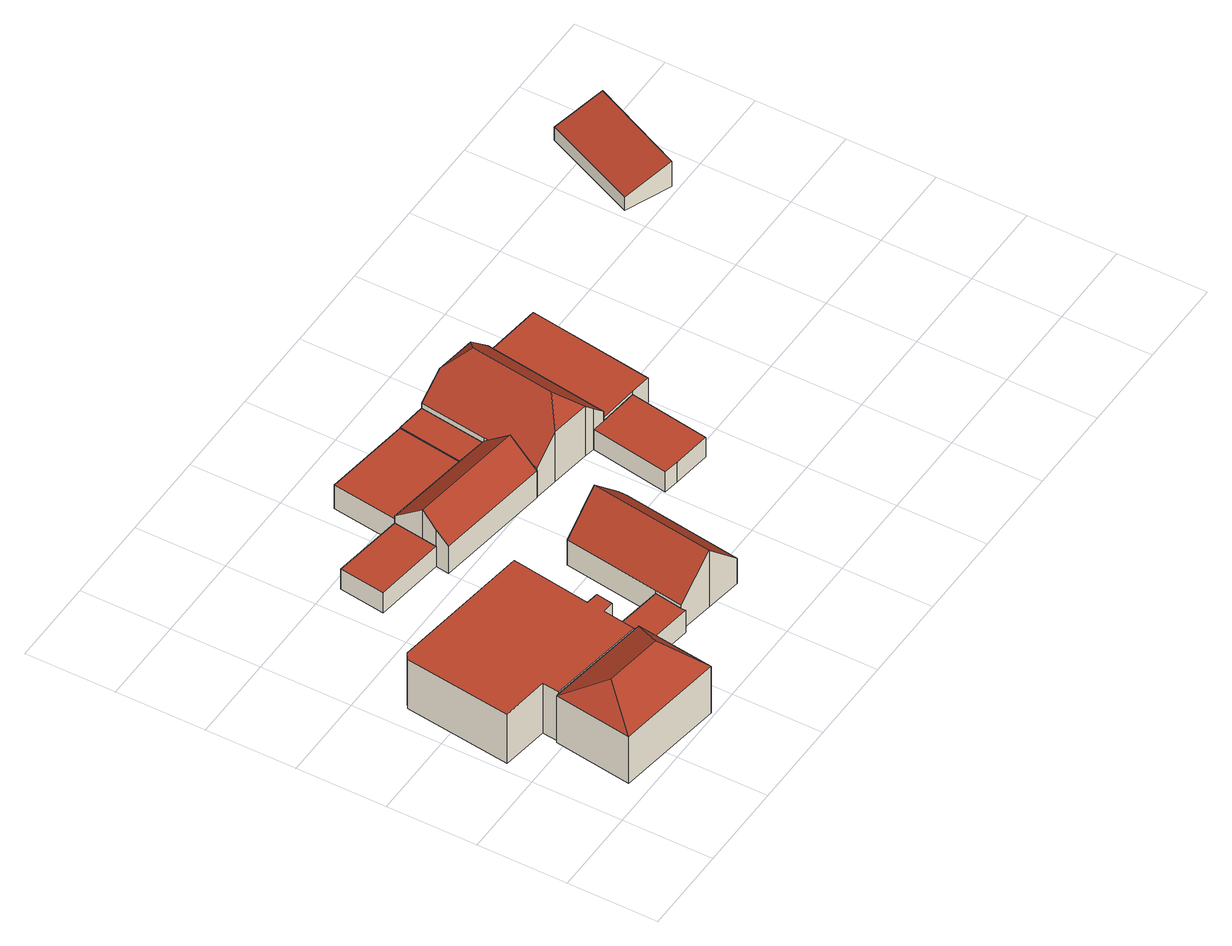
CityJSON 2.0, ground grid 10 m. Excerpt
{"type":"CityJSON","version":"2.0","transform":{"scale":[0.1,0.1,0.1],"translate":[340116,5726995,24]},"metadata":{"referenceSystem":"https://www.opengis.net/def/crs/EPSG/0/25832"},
"CityObjects":{
"building1":{"type":"Building","attributes":{"Geometrietyp2DReferenz":"3000","Gemeindeschluessel":"05170048","function":"31001_1210","roofType":"3200","measuredHeight":8.88},"address":[{"country":"Germany","locality":"Wesel","thoroughfareNumber":"5","thoroughfareName":"Im Bruchkamp"}],"geometry":[{"type":"Solid","lod":"2","boundaries":[[[[0,1,2,3]],[[4,5,1,0]],[[6,7,5,4]],[[8,9,7,6]],[[10,11,9,8]],[[3,2,11,10]],[[12,3,10,13]],[[10,8,13]],[[13,8,6,4,0,12]],[[0,3,12]],[[1,5,7,9,11,2]]]],"semantics":{"surfaces":[{"type":"WallSurface"},{"type":"RoofSurface"},{"type":"GroundSurface"}],"values":[[0,0,0,0,0,0,1,1,1,1,2]]}}]},
"building2":{"type":"Building","attributes":{"Geometrietyp2DReferenz":"3000","Gemeindeschluessel":"05170048","function":"31001_1210","roofType":"9999","measuredHeight":6.53},"address":[{"country":"Germany","locality":"Wesel","thoroughfareNumber":"5a","thoroughfareName":"Im Bruchkamp"}],"geometry":[{"type":"Solid","lod":"2","boundaries":[[[[14,15,16,17,18,19,20,21,22,23,24]],[[22,25,26,23]],[[21,27,25,22]],[[20,28,27,21]],[[19,29,28,20]],[[18,30,29,19]],[[17,31,30,18]],[[16,32,31,17]],[[15,33,32,16]],[[14,34,33,15]],[[24,35,34,14]],[[23,26,35,24]],[[25,27,28,29,30,31,32,33,34,35,26]]]],"semantics":{"surfaces":[{"type":"RoofSurface"},{"type":"WallSurface"},{"type":"GroundSurface"}],"values":[[0,1,1,1,1,1,1,1,1,1,1,1,2]]}}]},
"building3":{"type":"Building","attributes":{"Geometrietyp2DReferenz":"3000","Gemeindeschluessel":"05170048","function":"31001_2720","roofType":"1000","measuredHeight":2.91},"address":[{"country":"Germany","locality":"Wesel","thoroughfareNumber":"5","thoroughfareName":"Im Bruchkamp"}],"geometry":[{"type":"Solid","lod":"2","boundaries":[[[[36,37,38,39]],[[40,41,37,36]],[[42,43,41,40]],[[44,45,43,42]],[[46,47,45,44]],[[48,49,47,46]],[[39,38,49,48]],[[46,44,42,40,36,39,48]],[[37,41,43,45,47,49,38]]]],"semantics":{"surfaces":[{"type":"WallSurface"},{"type":"RoofSurface"},{"type":"GroundSurface"}],"values":[[0,0,0,0,0,0,0,1,2]]}}]},
"building4":{"type":"Building","attributes":{"Geometrietyp2DReferenz":"3000","Gemeindeschluessel":"05170048","function":"31001_2720","roofType":"1000","measuredHeight":2.6},"address":[{"country":"Germany","locality":"Wesel","thoroughfareNumber":"5","thoroughfareName":"Im Bruchkamp"}],"geometry":[{"type":"Solid","lod":"2","boundaries":[[[[50,51,52,53]],[[54,55,51,50]],[[56,57,55,54]],[[53,52,57,56]],[[54,50,53,56]],[[51,55,57,52]]]],"semantics":{"surfaces":[{"type":"WallSurface"},{"type":"RoofSurface"},{"type":"GroundSurface"}],"values":[[0,0,0,0,1,2]]}}]},
"building5":{"type":"Building","attributes":{"Geometrietyp2DReferenz":"3000","Gemeindeschluessel":"05170048","function":"31001_2720","roofType":"3100","measuredHeight":7.41},"address":[{"country":"Germany","locality":"Wesel","thoroughfareNumber":"5","thoroughfareName":"Im Bruchkamp"}],"geometry":[{"type":"Solid","lod":"2","boundaries":[[[[58,43,59,60]],[[61,41,43,58]],[[62,63,41,61]],[[64,65,63,62]],[[66,67,65,64]],[[68,69,67,66]],[[70,71,69,68]],[[60,59,71,70]],[[62,61,58,60,64]],[[70,68,66,64,60]],[[43,41,63,65,67,69,71,59]]]],"semantics":{"surfaces":[{"type":"WallSurface"},{"type":"RoofSurface"},{"type":"GroundSurface"}],"values":[[0,0,0,0,0,0,0,0,1,1,2]]}}]},
"building6":{"type":"Building","attributes":{"Geometrietyp2DReferenz":"3000","Gemeindeschluessel":"05170048","function":"31001_2720","roofType":"3100","measuredHeight":6.37},"address":[{"country":"Germany","locality":"Wesel","thoroughfareNumber":"5","thoroughfareName":"Im Bruchkamp"}],"geometry":[{"type":"Solid","lod":"2","boundaries":[[[[72,57,73,74]],[[75,76,57,72]],[[77,55,76,75]],[[78,79,55,77]],[[80,81,79,78]],[[82,83,81,80]],[[84,85,83,82]],[[74,73,85,84]],[[72,74,84,82,75]],[[80,78,77,75,82]],[[57,76,55,79,81,83,85,73]]]],"semantics":{"surfaces":[{"type":"WallSurface"},{"type":"RoofSurface"},{"type":"GroundSurface"}],"values":[[0,0,0,0,0,0,0,0,1,1,2]]}}]},
"building7":{"type":"Building","attributes":{"Geometrietyp2DReferenz":"3000","Gemeindeschluessel":"05170048","function":"31001_2720","roofType":"1000","measuredHeight":3.13},"address":[{"country":"Germany","locality":"Wesel","thoroughfareNumber":"5","thoroughfareName":"Im Bruchkamp"}],"geometry":[{"type":"Solid","lod":"2","boundaries":[[[[86,87,55,88]],[[89,90,87,86]],[[91,79,90,89]],[[88,55,79,91]],[[91,89,86,88]],[[87,90,79,55]]]],"semantics":{"surfaces":[{"type":"WallSurface"},{"type":"RoofSurface"},{"type":"GroundSurface"}],"values":[[0,0,0,0,1,2]]}}]},
"building8":{"type":"Building","attributes":{"Gemeindeschluessel":"05170048","Geometrietyp2DReferenz":"3000","function":"31001_2720"},"address":[{"country":"Germany","locality":"Wesel","thoroughfareNumber":"5","thoroughfareName":"Im Bruchkamp"}],"children":["building8-1","building8-2"]},
"building8-1":{"type":"BuildingPart","attributes":{"roofType":"3300","measuredHeight":8.74},"parents":["building8"],"geometry":[{"type":"MultiSurface","lod":"2","boundaries":[[[92,93,94,95]],[[96,97,93,92]],[[98,99,97,96]],[[100,101,102,103]],[[104,105,101,100]],[[106,107,105,104]],[[108,109,107,106]],[[110,111,109,108]],[[95,94,111,110]],[[112,100,103,98,96,92,113]],[[92,95,113]],[[113,95,110,108,106,104,112]],[[104,100,112]],[[93,97,99,102,101,105,107,109,111,94]],[[98,103,114,115]],[[102,99,115,114]]],"semantics":{"surfaces":[{"type":"WallSurface"},{"type":"RoofSurface"},{"type":"GroundSurface"},{"type":"ClosureSurface"}],"values":[0,0,0,0,0,0,0,0,0,1,1,1,1,2,0,3]}}]},
"building8-2":{"type":"BuildingPart","attributes":{"roofType":"1000","measuredHeight":3.17},"parents":["building8"],"geometry":[{"type":"Solid","lod":"2","boundaries":[[[[116,117,118,119]],[[114,102,117,116]],[[119,118,99,115]],[[114,116,119,115]],[[117,102,99,118]],[[114,115,99,102]]]],"semantics":{"surfaces":[{"type":"WallSurface"},{"type":"RoofSurface"},{"type":"GroundSurface"},{"type":"ClosureSurface"}],"values":[[0,0,0,1,2,3]]}}]},
"building9":{"type":"Building","attributes":{"Geometrietyp2DReferenz":"3000","Gemeindeschluessel":"05170048","function":"31001_2463","roofType":"1000","measuredHeight":2.6},"address":[{"country":"Germany","locality":"Wesel","thoroughfareNumber":"5","thoroughfareName":"Im Bruchkamp"}],"geometry":[{"type":"Solid","lod":"2","boundaries":[[[[120,121,109,122]],[[123,124,121,120]],[[125,126,124,123]],[[127,128,126,125]],[[129,111,128,127]],[[122,109,111,129]],[[127,125,123,120,122,129]],[[121,124,126,128,111,109]]]],"semantics":{"surfaces":[{"type":"WallSurface"},{"type":"RoofSurface"},{"type":"GroundSurface"}],"values":[[0,0,0,0,0,0,1,2]]}}]},
"building10":{"type":"Building","attributes":{"Geometrietyp2DReferenz":"3000","Gemeindeschluessel":"05170048","function":"31001_2720","roofType":"1000","measuredHeight":3.28},"address":[{"country":"Germany","locality":"Wesel","thoroughfareNumber":"5","thoroughfareName":"Im Bruchkamp"}],"geometry":[{"type":"Solid","lod":"2","boundaries":[[[[130,131,132,133]],[[134,135,131,130]],[[136,137,135,134]],[[138,139,137,136]],[[140,141,139,138]],[[133,132,141,140]],[[138,136,134,130,133,140]],[[131,135,137,139,141,132]]]],"semantics":{"surfaces":[{"type":"WallSurface"},{"type":"RoofSurface"},{"type":"GroundSurface"}],"values":[[0,0,0,0,0,0,1,2]]}}]},
"building11":{"type":"Building","attributes":{"Geometrietyp2DReferenz":"3000","Gemeindeschluessel":"05170048","function":"31001_2723","roofType":"2100","measuredHeight":3.31},"address":[{"country":"Germany","locality":"Wesel","thoroughfareNumber":"5","thoroughfareName":"Im Bruchkamp"}],"geometry":[{"type":"Solid","lod":"2","boundaries":[[[[142,143,144,145]],[[146,147,143,142]],[[148,149,147,146]],[[145,144,149,148]],[[146,142,145,148]],[[143,147,149,144]]]],"semantics":{"surfaces":[{"type":"WallSurface"},{"type":"RoofSurface"},{"type":"GroundSurface"}],"values":[[0,0,0,0,1,2]]}}]}
},
"vertices":[
[55,106,66],[55,106,5],[43,19,5],[43,19,66],[59,106,66],[59,106,5],[170,90,66],[170,90,5],[177,89,66],[177,89,5],[165,2,66],[165,2,5],[77,59,94],[143,50,94],
[170,90,68],[175,126,68],[188,125,68],[191,144,68],[177,146,68],[190,235,68],[30,256,68],[23,251,68],[8,132,68],[61,125,68],[59,106,68],[8,132,3],[61,125,3],[23,251,3],[30,256,3],[190,235,3],[177,146,3],[191,144,3],[188,125,3],[175,126,3],[170,90,3],[59,106,3],
[188,125,33],[188,125,4],[175,126,4],[175,126,33],[252,116,33],[252,116,4],[247,85,33],[247,85,4],[247,80,33],[247,80,4],[177,89,33],[177,89,4],[170,90,33],[170,90,4],
[130,390,28],[130,390,2],[123,339,2],[123,339,28],[210,379,28],[210,379,2],[203,329,28],[203,329,2],
[247,85,37],[288,79,4],[288,79,78],[252,116,37],[267,223,37],[267,223,4],[308,218,78],[308,218,4],[343,213,43],[343,213,4],[348,206,37],[348,206,4],[329,73,37],[329,73,4],
[203,329,50],[201,314,2],[201,314,37],[206,346,65],[206,346,2],[210,379,37],[308,365,37],[308,365,2],[341,360,37],[341,360,2],[336,328,65],[336,328,2],[332,296,37],[332,296,2],
[220,452,33],[220,452,2],[210,379,33],[318,439,33],[318,439,2],[308,365,33],
[359,292,68],[359,292,3],[403,286,3],[403,286,68],[332,296,41],[332,296,3],[341,360,41],[341,360,3],[377,431,67],[377,431,3],[351,435,3],[351,435,41],[424,425,66],[424,425,3],[450,422,41],[450,422,3],[430,282,41],[430,282,3],[415,284,56],[415,284,3],[397,406,90],[384,312,90],[351,435,34],[341,360,34],
[318,439,34],[318,439,3],[308,365,3],[308,365,34],
[475,277,29],[475,277,3],[430,282,29],[461,188,29],[461,188,3],[418,193,29],[418,193,3],[401,196,29],[401,196,3],[415,284,29],
[450,421,33],[450,421,1],[450,422,1],[450,422,33],[518,413,33],[518,413,1],[498,274,33],[498,274,1],[475,277,33],[475,277,1],[430,282,33],[430,282,1],
[808,513,34],[808,513,1],[756,535,1],[756,535,18],[760,407,34],[760,407,1],[709,428,18],[709,428,1]
]}
